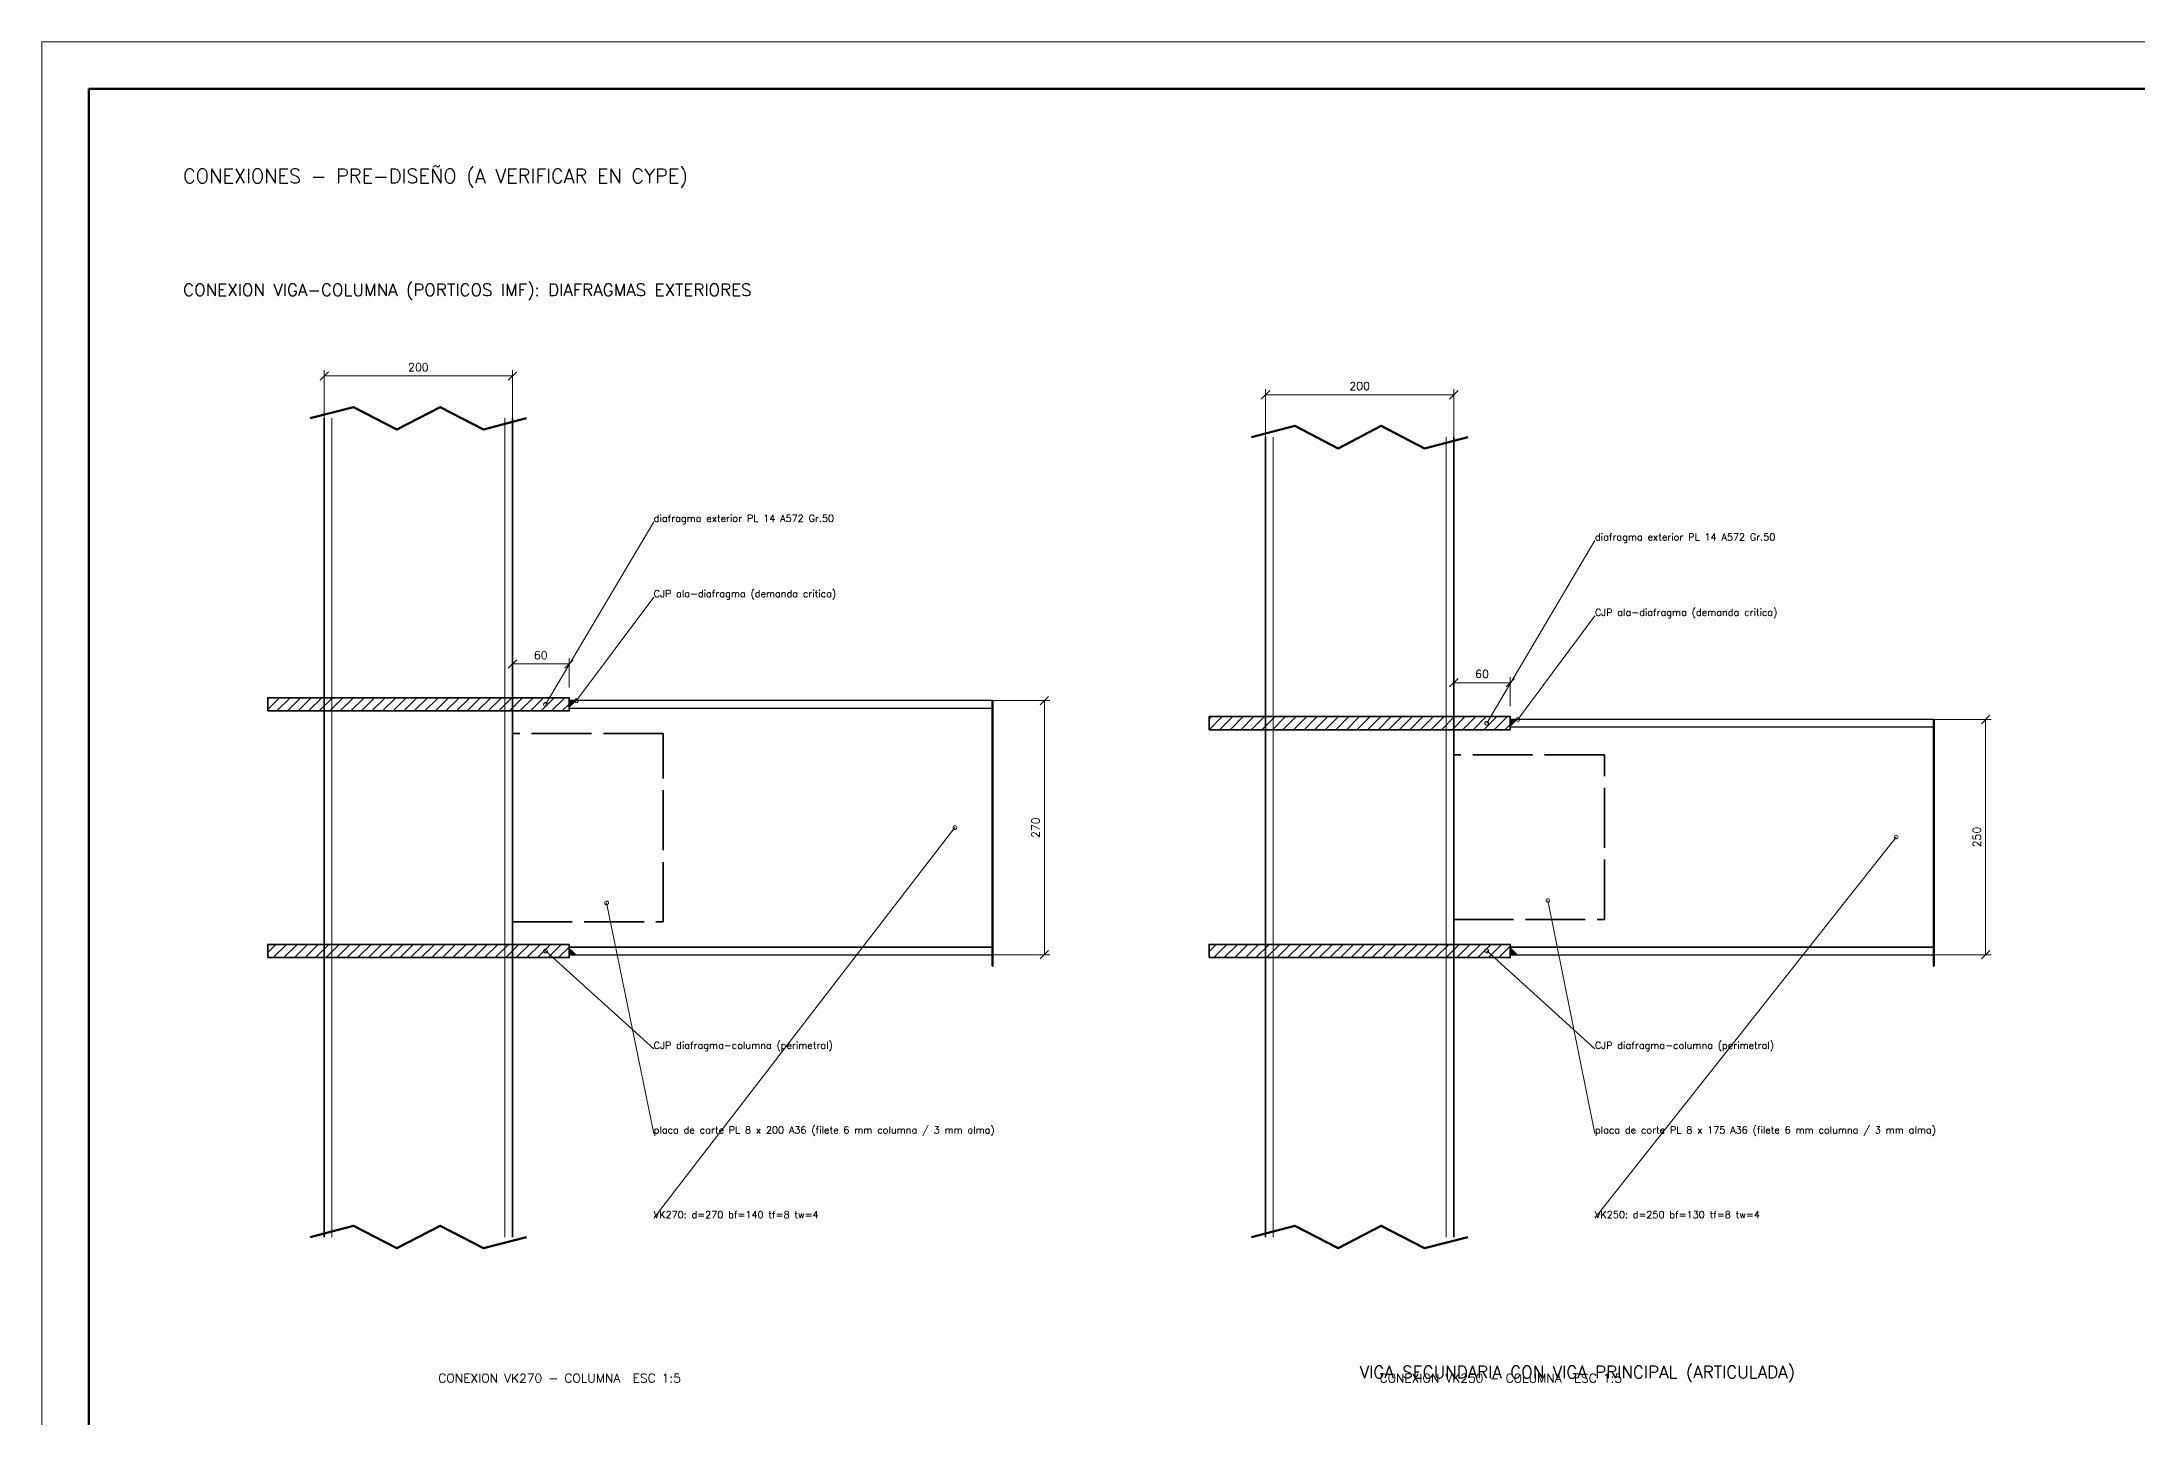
# Model space of a CAD drawing. Header units: metres. Extents: x 0 to 84, y 0 to 59.4.
# Drawn here: x 0 to 44.52, y 30.17 to 59.4 of the extents above; entities that cross this region are included whole.
import ezdxf
from ezdxf.enums import TextEntityAlignment as Align

# ---------------------------------------------------------------- set-up
doc = ezdxf.new("R2010")
doc.units = ezdxf.units.M
doc.linetypes.add('DASHED', pattern=[1.524, 1.27, -0.254])
for name, color, linetype, lineweight in [('BORDER_LIMITS', 7, 'Continuous', 18), ('DRAWING_BORDER', 7, 'Continuous', 50), ('E_ARMADO', 7, 'Continuous', 35), ('E_ARMADO_FINO', 7, 'Continuous', 18), ('E_COLUMNAS', 7, 'Continuous', 35), ('E_CORTE', 7, 'Continuous', 50), ('E_COTAS', 7, 'Continuous', 13), ('E_HATCH', 7, 'Continuous', 13), ('E_TEXTO', 7, 'Continuous', 13), ('E_TITULO', 7, 'Continuous', 25), ('E_VIGAS_ACERO', 7, 'Continuous', 25)]:
    doc.layers.add(name, color=color, linetype=linetype, lineweight=lineweight)
doc.styles.add('KUBIEC', font='romans.shx')

msp = doc.modelspace()

# ---------------------------------------------------------------- hatches: boundary and pattern name
at = {"layer": 'E_HATCH'}
h = msp.add_hatch(dxfattribs=at)
h.set_pattern_fill('ANSI31', scale=0.05)
h.paths.add_polyline_path([(4.8, 45.18), (11.2, 45.18), (11.2, 45.46), (4.8, 45.46)])
h = msp.add_hatch(color=7, dxfattribs=at)
h.dxf.hatch_style = 1
h.paths.add_polyline_path([(11.2, 45.4), (11.36, 45.4), (11.2, 45.24)])
h = msp.add_hatch(dxfattribs=at)
h.set_pattern_fill('ANSI31', scale=0.05)
h.paths.add_polyline_path([(24.8, 44.78), (31.2, 44.78), (31.2, 45.06), (24.8, 45.06)])
h = msp.add_hatch(color=7, dxfattribs=at)
h.dxf.hatch_style = 1
h.paths.add_polyline_path([(31.2, 45), (31.36, 45), (31.2, 44.84)])
h = msp.add_hatch(dxfattribs=at)
h.set_pattern_fill('ANSI31', scale=0.05)
h.paths.add_polyline_path([(4.8, 39.94), (11.2, 39.94), (11.2, 40.22), (4.8, 40.22)])
h = msp.add_hatch(color=7, dxfattribs=at)
h.dxf.hatch_style = 1
h.paths.add_polyline_path([(11.2, 40), (11.36, 40), (11.2, 40.16)])
h = msp.add_hatch(dxfattribs=at)
h.set_pattern_fill('ANSI31', scale=0.05)
h.paths.add_polyline_path([(24.8, 39.94), (31.2, 39.94), (31.2, 40.22), (24.8, 40.22)])
h = msp.add_hatch(color=7, dxfattribs=at)
h.dxf.hatch_style = 1
h.paths.add_polyline_path([(31.2, 40), (31.36, 40), (31.2, 40.16)])

# ---------------------------------------------------------------- linework, layer by layer
at = {"layer": 'BORDER_LIMITS'}
msp.add_lwpolyline([(0, 0), (84, 0), (84, 59.4), (0, 59.4)], close=True, dxfattribs=at)
at = {"layer": 'DRAWING_BORDER'}
msp.add_lwpolyline([(1, 1), (83, 1), (83, 58.4), (1, 58.4)], close=True, dxfattribs=at)
at = {"layer": 'E_ARMADO'}
for points in [[(4.8, 45.18), (11.2, 45.18), (11.2, 45.46), (4.8, 45.46)], [(24.8, 44.78), (31.2, 44.78), (31.2, 45.06), (24.8, 45.06)], [(4.8, 39.94), (11.2, 39.94), (11.2, 40.22), (4.8, 40.22)], [(24.8, 39.94), (31.2, 39.94), (31.2, 40.22), (24.8, 40.22)]]:
    msp.add_lwpolyline(points, close=True, dxfattribs=at)
at = {"layer": 'E_ARMADO', "linetype": 'DASHED'}
for points in [[(10, 40.7), (13.2, 40.7), (13.2, 44.7), (10, 44.7)], [(30, 40.75), (33.2, 40.75), (33.2, 44.25), (30, 44.25)]]:
    msp.add_lwpolyline(points, close=True, dxfattribs=at)
at = {"layer": 'E_ARMADO_FINO'}
for p, q in [((6.16, 34), (6.16, 51.4)), ((9.84, 34), (9.84, 51.4)), ((26.16, 34), (26.16, 51)), ((29.84, 34), (29.84, 51))]:
    msp.add_line(p, q, dxfattribs=at)
at = {"layer": 'E_COLUMNAS'}
for p, q in [((6, 34), (6, 51.4)), ((10, 34), (10, 51.4)), ((26, 34), (26, 51)), ((30, 34), (30, 51))]:
    msp.add_line(p, q, dxfattribs=at)
at = {"layer": 'E_CORTE'}
for p, q in [((20.2, 40), (20.2, 45.4)), ((40.2, 40), (40.2, 45))]:
    msp.add_line(p, q, dxfattribs=at)
for points in [[(5.7, 51.4), (6.62, 51.64), (7.54, 51.16), (8.46, 51.64), (9.38, 51.16), (10.3, 51.4)], [(25.7, 51), (26.62, 51.24), (27.54, 50.76), (28.46, 51.24), (29.38, 50.76), (30.3, 51)], [(20.2, 40), (20.2, 40.24), (20.2, 39.76), (20.2, 40.24), (20.2, 39.76), (20.2, 40)], [(40.2, 40), (40.2, 40.24), (40.2, 39.76), (40.2, 40.24), (40.2, 39.76), (40.2, 40)], [(5.7, 34), (6.62, 34.24), (7.54, 33.76), (8.46, 34.24), (9.38, 33.76), (10.3, 34)], [(25.7, 34), (26.62, 34.24), (27.54, 33.76), (28.46, 34.24), (29.38, 33.76), (30.3, 34)]]:
    msp.add_lwpolyline(points, dxfattribs=at)
at = {"layer": 'E_COTAS'}
for p, q in [((5.91, 52.21), (6.09, 52.39)), ((6, 51.4), (6, 52.42)), ((6, 52.3), (10, 52.3)), ((9.91, 52.21), (10.09, 52.39)), ((10, 51.4), (10, 52.42)), ((25.91, 51.81), (26.09, 51.99)), ((26, 51), (26, 52.02)), ((26, 51.9), (30, 51.9)), ((29.91, 51.81), (30.09, 51.99)), ((30, 51), (30, 52.02)), ((13, 49.2), (10.7, 45.32)), ((33, 48.8), (30.7, 44.92)), ((13, 47.6), (11.36, 45.4)), ((33, 47.2), (31.36, 45)), ((9.91, 46.09), (10.09, 46.27)), ((10, 45.68), (10, 46.3)), ((10, 46.18), (11.2, 46.18)), ((11.11, 46.09), (11.29, 46.27)), ((11.2, 45.68), (11.2, 46.3)), ((29.91, 45.69), (30.09, 45.87)), ((30, 45.28), (30, 45.9)), ((31.11, 45.69), (31.29, 45.87)), ((31.2, 45.28), (31.2, 45.9)), ((21.21, 45.31), (21.39, 45.49)), ((30, 45.78), (31.2, 45.78)), ((20.2, 45.4), (21.42, 45.4)), ((21.3, 40), (21.3, 45.4)), ((40.2, 45), (41.42, 45)), ((41.21, 44.91), (41.39, 45.09)), ((41.3, 40), (41.3, 45)), ((13, 34.4), (19.4, 42.7)), ((33, 34.4), (39.4, 42.5)), ((13, 36.2), (12, 41.1)), ((33, 36.2), (32, 41.15)), ((13, 38), (10.7, 40.08)), ((21.21, 39.91), (21.39, 40.09)), ((33, 38), (30.7, 40.08)), ((41.21, 39.91), (41.39, 40.09)), ((20.2, 40), (21.42, 40)), ((40.2, 40), (41.42, 40))]:
    msp.add_line(p, q, dxfattribs=at)
for centre in [(11.36, 45.4), (10.7, 45.32), (31.36, 45), (30.7, 44.92), (19.4, 42.7), (39.4, 42.5), (12, 41.1), (32, 41.15), (10.7, 40.08), (30.7, 40.08)]:
    msp.add_circle(centre, 0.04, dxfattribs=at)
at = {"layer": 'E_VIGAS_ACERO'}
for p, q in [((11.2, 45.24), (20.2, 45.24)), ((31.2, 44.84), (40.2, 44.84)), ((11.2, 40.16), (20.2, 40.16)), ((31.2, 40.16), (40.2, 40.16))]:
    msp.add_line(p, q, dxfattribs=at)
for points in [[(11.2, 45.24), (20.2, 45.24), (20.2, 45.4), (11.2, 45.4)], [(31.2, 44.84), (40.2, 44.84), (40.2, 45), (31.2, 45)], [(11.2, 40), (20.2, 40), (20.2, 40.16), (11.2, 40.16)], [(31.2, 40), (40.2, 40), (40.2, 40.16), (31.2, 40.16)]]:
    msp.add_lwpolyline(points, close=True, dxfattribs=at)

# ---------------------------------------------------------------- texts
at = {"layer": 'E_COTAS', "style": 'KUBIEC'}
for s, p in [('200', (8, 52.35)), ('200', (28, 51.95)), ('60', (10.6, 46.23)), ('60', (30.6, 45.83))]:
    msp.add_text(s, height=0.17, dxfattribs=at).set_placement(p, align=Align.BOTTOM_CENTER)
for s, p in [('270', (21.25, 42.7)), ('250', (41.25, 42.5))]:
    msp.add_text(s, height=0.17, rotation=90, dxfattribs=at).set_placement(p, align=Align.BOTTOM_CENTER)
at = {"layer": 'E_TEXTO', "style": 'KUBIEC'}
for s, p in [('diafragma exterior PL 14 A572 Gr.50', (13, 49.2)), ('diafragma exterior PL 14 A572 Gr.50', (33, 48.8)), ('CJP ala-diafragma (demanda critica)', (13, 47.6)), ('CJP ala-diafragma (demanda critica)', (33, 47.2)), ('CJP diafragma-columna (perimetral)', (13, 38)), ('CJP diafragma-columna (perimetral)', (33, 38)), ('placa de corte PL 8 x 200 A36 (filete 6 mm columna / 3 mm alma)', (13, 36.2)), ('placa de corte PL 8 x 175 A36 (filete 6 mm columna / 3 mm alma)', (33, 36.2)), ('VK270: d=270 bf=140 tf=8 tw=4', (13, 34.4)), ('VK250: d=250 bf=130 tf=8 tw=4', (33, 34.4))]:
    msp.add_text(s, height=0.15, dxfattribs=at).set_placement(p)
for s, p in [('CONEXION VK270 - COLUMNA  ESC 1:5', (11, 31)), ('CONEXION VK250 - COLUMNA  ESC 1:5', (31, 31))]:
    msp.add_text(s, height=0.19, dxfattribs=at).set_placement(p, align=Align.MIDDLE_CENTER)
at = {"layer": 'E_TITULO', "style": 'KUBIEC'}
for s, height, p in [('CONEXIONES - PRE-DISEÑO (A VERIFICAR EN CYPE)', 0.3, (3, 56.4)), ('CONEXION VIGA-COLUMNA (PORTICOS IMF): DIAFRAGMAS EXTERIORES', 0.26, (3, 54)), ('VIGA SECUNDARIA CON VIGA PRINCIPAL (ARTICULADA)', 0.26, (28, 31))]:
    msp.add_text(s, height=height, dxfattribs=at).set_placement(p)

doc.saveas('drawing.dxf')
